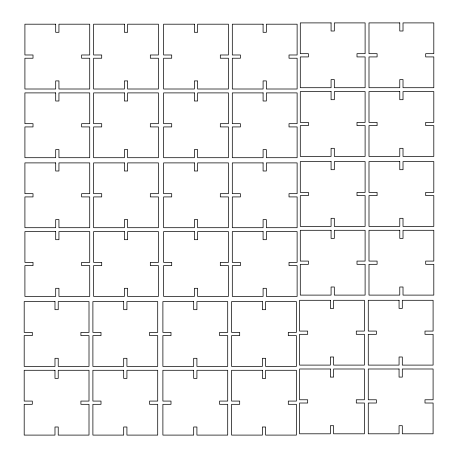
<?xml version="1.0" encoding="UTF-8"?>
<svg xmlns="http://www.w3.org/2000/svg" width="458" height="458" viewBox="0 0 458 458"><rect width="100%" height="100%" fill="white"/><g stroke="black" fill="none" stroke-linecap="round" stroke-linejoin="round"><path stroke-width="0.69" d="M331.077 22.9L300.293 22.9L300.293 53.683L308.394 53.683L308.394 56.924L300.293 56.924L300.293 87.713L331.077 87.713L331.077 79.612L334.317 79.612L334.317 87.713L365.106 87.713L365.106 56.924L357 56.924L357 53.683L365.106 53.683L365.106 22.9L334.317 22.9L334.317 31.001L331.077 31.001L331.077 22.9M399.777 22.9L368.993 22.9L368.993 53.683L377.094 53.683L377.094 56.924L368.993 56.924L368.993 87.713L399.777 87.713L399.777 79.612L403.017 79.612L403.017 87.713L433.806 87.713L433.806 56.924L425.7 56.924L425.7 53.683L433.806 53.683L433.806 22.9L403.017 22.9L403.017 31.001L399.777 31.001L399.777 22.9M55.699 24.194L24.909 24.194L24.909 54.983L33.01 54.983L33.01 58.223L24.909 58.223L24.909 89.007L55.699 89.007L55.699 80.906L58.939 80.906L58.939 89.007L89.722 89.007L89.722 58.223L81.621 58.223L81.621 54.983L89.722 54.983L89.722 24.194L58.939 24.194L58.939 32.3L55.699 32.3L55.699 24.194M124.399 24.194L93.609 24.194L93.609 54.983L101.71 54.983L101.71 58.223L93.609 58.223L93.609 89.007L124.399 89.007L124.399 80.906L127.639 80.906L127.639 89.007L158.422 89.007L158.422 58.223L150.321 58.223L150.321 54.983L158.422 54.983L158.422 24.194L127.639 24.194L127.639 32.3L124.399 32.3L124.399 24.194M194.392 24.194L163.609 24.194L163.609 54.983L171.71 54.983L171.71 58.223L163.609 58.223L163.609 89.007L194.392 89.007L194.392 80.906L197.633 80.906L197.633 89.007L228.422 89.007L228.422 58.223L220.315 58.223L220.315 54.983L228.422 54.983L228.422 24.194L197.633 24.194L197.633 32.3L194.392 32.3L194.392 24.194M263.092 24.194L232.309 24.194L232.309 54.983L240.41 54.983L240.41 58.223L232.309 58.223L232.309 89.007L263.092 89.007L263.092 80.906L266.333 80.906L266.333 89.007L297.122 89.007L297.122 58.223L289.015 58.223L289.015 54.983L297.122 54.983L297.122 24.194L266.333 24.194L266.333 32.3L263.092 32.3L263.092 24.194M331.077 91.6L300.293 91.6L300.293 122.383L308.394 122.383L308.394 125.624L300.293 125.624L300.293 156.413L331.077 156.413L331.077 148.312L334.317 148.312L334.317 156.413L365.106 156.413L365.106 125.624L357 125.624L357 122.383L365.106 122.383L365.106 91.6L334.317 91.6L334.317 99.701L331.077 99.701L331.077 91.6M399.777 91.6L368.993 91.6L368.993 122.383L377.094 122.383L377.094 125.624L368.993 125.624L368.993 156.413L399.777 156.413L399.777 148.312L403.017 148.312L403.017 156.413L433.806 156.413L433.806 125.624L425.7 125.624L425.7 122.383L433.806 122.383L433.806 91.6L403.017 91.6L403.017 99.701L399.777 99.701L399.777 91.6M55.699 92.894L24.909 92.894L24.909 123.683L33.01 123.683L33.01 126.923L24.909 126.923L24.909 157.707L55.699 157.707L55.699 149.606L58.939 149.606L58.939 157.707L89.722 157.707L89.722 126.923L81.621 126.923L81.621 123.683L89.722 123.683L89.722 92.894L58.939 92.894L58.939 101L55.699 101L55.699 92.894M124.399 92.894L93.609 92.894L93.609 123.683L101.71 123.683L101.71 126.923L93.609 126.923L93.609 157.707L124.399 157.707L124.399 149.606L127.639 149.606L127.639 157.707L158.422 157.707L158.422 126.923L150.321 126.923L150.321 123.683L158.422 123.683L158.422 92.894L127.639 92.894L127.639 101L124.399 101L124.399 92.894M194.392 92.894L163.609 92.894L163.609 123.683L171.71 123.683L171.71 126.923L163.609 126.923L163.609 157.707L194.392 157.707L194.392 149.606L197.633 149.606L197.633 157.707L228.422 157.707L228.422 126.923L220.315 126.923L220.315 123.683L228.422 123.683L228.422 92.894L197.633 92.894L197.633 101L194.392 101L194.392 92.894M263.092 92.894L232.309 92.894L232.309 123.683L240.41 123.683L240.41 126.923L232.309 126.923L232.309 157.707L263.092 157.707L263.092 149.606L266.333 149.606L266.333 157.707L297.122 157.707L297.122 126.923L289.015 126.923L289.015 123.683L297.122 123.683L297.122 92.894L266.333 92.894L266.333 101L263.092 101L263.092 92.894M331.077 161.594L300.293 161.594L300.293 192.383L308.394 192.383L308.394 195.623L300.293 195.623L300.293 226.407L331.077 226.407L331.077 218.306L334.317 218.306L334.317 226.407L365.106 226.407L365.106 195.623L357 195.623L357 192.383L365.106 192.383L365.106 161.594L334.317 161.594L334.317 169.7L331.077 169.7L331.077 161.594M399.777 161.594L368.993 161.594L368.993 192.383L377.094 192.383L377.094 195.623L368.993 195.623L368.993 226.407L399.777 226.407L399.777 218.306L403.017 218.306L403.017 226.407L433.806 226.407L433.806 195.623L425.7 195.623L425.7 192.383L433.806 192.383L433.806 161.594L403.017 161.594L403.017 169.7L399.777 169.7L399.777 161.594M55.699 162.893L24.909 162.893L24.909 193.677L33.01 193.677L33.01 196.917L24.909 196.917L24.909 227.706L55.699 227.706L55.699 219.6L58.939 219.6L58.939 227.706L89.722 227.706L89.722 196.917L81.621 196.917L81.621 193.677L89.722 193.677L89.722 162.893L58.939 162.893L58.939 170.994L55.699 170.994L55.699 162.893M124.399 162.893L93.609 162.893L93.609 193.677L101.71 193.677L101.71 196.917L93.609 196.917L93.609 227.706L124.399 227.706L124.399 219.6L127.639 219.6L127.639 227.706L158.422 227.706L158.422 196.917L150.321 196.917L150.321 193.677L158.422 193.677L158.422 162.893L127.639 162.893L127.639 170.994L124.399 170.994L124.399 162.893M194.392 162.893L163.609 162.893L163.609 193.677L171.71 193.677L171.71 196.917L163.609 196.917L163.609 227.706L194.392 227.706L194.392 219.6L197.633 219.6L197.633 227.706L228.422 227.706L228.422 196.917L220.315 196.917L220.315 193.677L228.422 193.677L228.422 162.893L197.633 162.893L197.633 170.994L194.392 170.994L194.392 162.893M263.092 162.893L232.309 162.893L232.309 193.677L240.41 193.677L240.41 196.917L232.309 196.917L232.309 227.706L263.092 227.706L263.092 219.6L266.333 219.6L266.333 227.706L297.122 227.706L297.122 196.917L289.015 196.917L289.015 193.677L297.122 193.677L297.122 162.893L266.333 162.893L266.333 170.994L263.092 170.994L263.092 162.893M331.077 230.294L300.293 230.294L300.293 261.083L308.394 261.083L308.394 264.323L300.293 264.323L300.293 295.107L331.077 295.107L331.077 287.006L334.317 287.006L334.317 295.107L365.106 295.107L365.106 264.323L357 264.323L357 261.083L365.106 261.083L365.106 230.294L334.317 230.294L334.317 238.4L331.077 238.4L331.077 230.294M399.777 230.294L368.993 230.294L368.993 261.083L377.094 261.083L377.094 264.323L368.993 264.323L368.993 295.107L399.777 295.107L399.777 287.006L403.017 287.006L403.017 295.107L433.806 295.107L433.806 264.323L425.7 264.323L425.7 261.083L433.806 261.083L433.806 230.294L403.017 230.294L403.017 238.4L399.777 238.4L399.777 230.294M55.699 231.593L24.909 231.593L24.909 262.377L33.01 262.377L33.01 265.617L24.909 265.617L24.909 296.406L55.699 296.406L55.699 288.3L58.939 288.3L58.939 296.406L89.722 296.406L89.722 265.617L81.621 265.617L81.621 262.377L89.722 262.377L89.722 231.593L58.939 231.593L58.939 239.694L55.699 239.694L55.699 231.593M124.399 231.593L93.609 231.593L93.609 262.377L101.71 262.377L101.71 265.617L93.609 265.617L93.609 296.406L124.399 296.406L124.399 288.3L127.639 288.3L127.639 296.406L158.422 296.406L158.422 265.617L150.321 265.617L150.321 262.377L158.422 262.377L158.422 231.593L127.639 231.593L127.639 239.694L124.399 239.694L124.399 231.593M194.392 231.593L163.609 231.593L163.609 262.377L171.71 262.377L171.71 265.617L163.609 265.617L163.609 296.406L194.392 296.406L194.392 288.3L197.633 288.3L197.633 296.406L228.422 296.406L228.422 265.617L220.315 265.617L220.315 262.377L228.422 262.377L228.422 231.593L197.633 231.593L197.633 239.694L194.392 239.694L194.392 231.593M263.092 231.593L232.309 231.593L232.309 262.377L240.41 262.377L240.41 265.617L232.309 265.617L232.309 296.406L263.092 296.406L263.092 288.3L266.333 288.3L266.333 296.406L297.122 296.406L297.122 265.617L289.015 265.617L289.015 262.377L297.122 262.377L297.122 231.593L266.333 231.593L266.333 239.694L263.092 239.694L263.092 231.593M330.361 300.293L299.578 300.293L299.578 331.077L307.679 331.077L307.679 334.317L299.578 334.317L299.578 365.106L330.361 365.106L330.361 357L333.601 357L333.601 365.106L364.391 365.106L364.391 334.317L356.29 334.317L356.29 331.077L364.391 331.077L364.391 300.293L333.601 300.293L333.601 308.394L330.361 308.394L330.361 300.293M399.061 300.293L368.278 300.293L368.278 331.077L376.379 331.077L376.379 334.317L368.278 334.317L368.278 365.106L399.061 365.106L399.061 357L402.301 357L402.301 365.106L433.091 365.106L433.091 334.317L424.99 334.317L424.99 331.077L433.091 331.077L433.091 300.293L402.301 300.293L402.301 308.394L399.061 308.394L399.061 300.293M54.983 301.587L24.194 301.587L24.194 332.376L32.3 332.376L32.3 335.617L24.194 335.617L24.194 366.4L54.983 366.4L54.983 358.299L58.223 358.299L58.223 366.4L89.007 366.4L89.007 335.617L80.906 335.617L80.906 332.376L89.007 332.376L89.007 301.587L58.223 301.587L58.223 309.688L54.983 309.688L54.983 301.587M123.683 301.587L92.894 301.587L92.894 332.376L101 332.376L101 335.617L92.894 335.617L92.894 366.4L123.683 366.4L123.683 358.299L126.923 358.299L126.923 366.4L157.707 366.4L157.707 335.617L149.606 335.617L149.606 332.376L157.707 332.376L157.707 301.587L126.923 301.587L126.923 309.688L123.683 309.688L123.683 301.587M193.677 301.587L162.893 301.587L162.893 332.376L170.994 332.376L170.994 335.617L162.893 335.617L162.893 366.4L193.677 366.4L193.677 358.299L196.917 358.299L196.917 366.4L227.706 366.4L227.706 335.617L219.6 335.617L219.6 332.376L227.706 332.376L227.706 301.587L196.917 301.587L196.917 309.688L193.677 309.688L193.677 301.587M262.377 301.587L231.593 301.587L231.593 332.376L239.694 332.376L239.694 335.617L231.593 335.617L231.593 366.4L262.377 366.4L262.377 358.299L265.617 358.299L265.617 366.4L296.406 366.4L296.406 335.617L288.3 335.617L288.3 332.376L296.406 332.376L296.406 301.587L265.617 301.587L265.617 309.688L262.377 309.688L262.377 301.587M330.361 368.993L299.578 368.993L299.578 399.777L307.679 399.777L307.679 403.017L299.578 403.017L299.578 433.806L330.361 433.806L330.361 425.7L333.601 425.7L333.601 433.806L364.391 433.806L364.391 403.017L356.29 403.017L356.29 399.777L364.391 399.777L364.391 368.993L333.601 368.993L333.601 377.094L330.361 377.094L330.361 368.993M399.061 368.993L368.278 368.993L368.278 399.777L376.379 399.777L376.379 403.017L368.278 403.017L368.278 433.806L399.061 433.806L399.061 425.7L402.301 425.7L402.301 433.806L433.091 433.806L433.091 403.017L424.99 403.017L424.99 399.777L433.091 399.777L433.091 368.993L402.301 368.993L402.301 377.094L399.061 377.094L399.061 368.993M54.983 370.287L24.194 370.287L24.194 401.076L32.3 401.076L32.3 404.317L24.194 404.317L24.194 435.1L54.983 435.1L54.983 426.999L58.223 426.999L58.223 435.1L89.007 435.1L89.007 404.317L80.906 404.317L80.906 401.076L89.007 401.076L89.007 370.287L58.223 370.287L58.223 378.388L54.983 378.388L54.983 370.287M123.683 370.287L92.894 370.287L92.894 401.076L101 401.076L101 404.317L92.894 404.317L92.894 435.1L123.683 435.1L123.683 426.999L126.923 426.999L126.923 435.1L157.707 435.1L157.707 404.317L149.606 404.317L149.606 401.076L157.707 401.076L157.707 370.287L126.923 370.287L126.923 378.388L123.683 378.388L123.683 370.287M193.677 370.287L162.893 370.287L162.893 401.076L170.994 401.076L170.994 404.317L162.893 404.317L162.893 435.1L193.677 435.1L193.677 426.999L196.917 426.999L196.917 435.1L227.706 435.1L227.706 404.317L219.6 404.317L219.6 401.076L227.706 401.076L227.706 370.287L196.917 370.287L196.917 378.388L193.677 378.388L193.677 370.287M262.377 370.287L231.593 370.287L231.593 401.076L239.694 401.076L239.694 404.317L231.593 404.317L231.593 435.1L262.377 435.1L262.377 426.999L265.617 426.999L265.617 435.1L296.406 435.1L296.406 404.317L288.3 404.317L288.3 401.076L296.406 401.076L296.406 370.287L265.617 370.287L265.617 378.388L262.377 378.388L262.377 370.287"/></g></svg>
